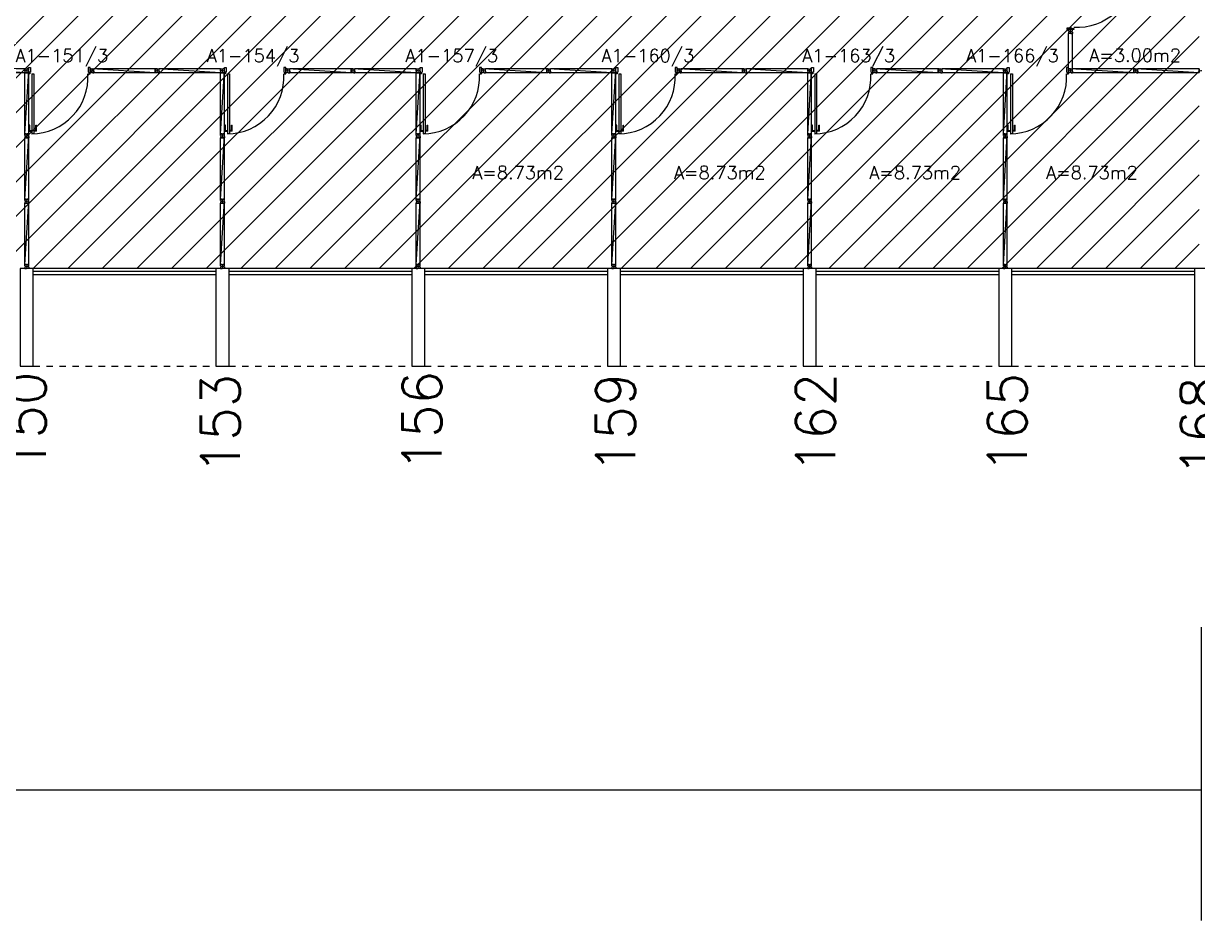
# Model space of a CAD drawing. Extents: x -31 to 207, y 425 to 518.
# Drawn here: x 132.24 to 150.24, y 427.33 to 441.08 of the extents above; entities that cross this region are included whole.
import ezdxf
from ezdxf.enums import TextEntityAlignment as Align

# ---------------------------------------------------------------- set-up
doc = ezdxf.new("R2010")
doc.units = 0
doc.header["$LTSCALE"] = 0.01
doc.header["$MEASUREMENT"] = 0
doc.header["$PDMODE"] = 34
doc.linetypes.add('HIDDEN2', pattern=[0.1875, 0.125, -0.0625])
doc.layers.get('0').update_dxf_attribs({"linetype": 'CONTINUOUS'})
doc.layers.get('DEFPOINTS').update_dxf_attribs({"linetype": 'CONTINUOUS'})
for name, color, linetype in [('AREA', 2, 'CONTINUOUS'), ('DIV', 2, 'CONTINUOUS'), ('ESQ', 1, 'CONTINUOUS'), ('ESTR', 3, 'CONTINUOUS'), ('HATCH VERMELHO', 10, 'CONTINUOUS'), ('NOPILAR1', 2, 'CONTINUOUS'), ('PROJ', 1, 'HIDDEN2'), ('TEXTO-ENDEREÇO', 2, 'CONTINUOUS'), ('TEXTOCENTROCUSTO', 2, 'CONTINUOUS')]:
    doc.layers.add(name, color=color, linetype=linetype)
doc.styles.add('1', font='romans.shx')
doc.styles.add('NOPILAR', font='simplex.shx', dxfattribs={"height": 0.6})
doc.styles.add('UNB-100', font='simplex.shx', dxfattribs={"height": 0.2})
doc.styles.add('UNB-100-1', font='simplex.shx', dxfattribs={"height": 0.2})
doc.dimstyles.new('1-600', dxfattribs={"dimtxt": 1.1, "dimasz": 2.5, "dimexe": 2, "dimexo": 4, "dimgap": 0.2, "dimtad": 1, "dimdec": 0, "dimzin": 4, "dimdsep": 46, "dimlunit": 6, "dimtxsty": '1', "dimblk1": 'NONE', "dimblk2": 'NONE', "dimsah": 1, "dimcen": 0, "dimclrd": 2, "dimclre": 2, "dimclrt": 2, "dimadec": 0, "dimazin": 0, "dimtfac": 1, "dimtdec": 0, "dimtmove": 2, "dimatfit": 3, "dimldrblk": 'NONE', "dimfxl": 0, "dimtolj": 1, "dimtzin": 0, "dimarcsym": 0})

# ---------------------------------------------------------------- blocks, each defined once
blk = doc.blocks.new('PILAR-SLS')
blk.add_lwpolyline([(0.003, -72.501), (0.003, -74.001), (0.203, -74.001), (0.203, -72.501)], close=True)
blk = doc.blocks.new('PDV2D-SLS')
at = {"layer": 'DIV'}
for p, q in [((0.03, 0.05), (0.06, 0.05)), ((0.03, 0.035), (0.03, 0.05)), ((0.03, -0.035), (0.03, 0.035)), ((0.06, 0.05), (0.06, -0.02)), ((0.941, 0.05), (0.941, -0.02)), ((0.971, 0.05), (0.941, 0.05)), ((0.971, 0.035), (0.971, 0.05)), ((0.971, -0.035), (0.971, 0.035)), ((0.03, -0.05), (0.03, -0.035)), ((0.05, -0.05), (0.03, -0.05)), ((0.05, -0.02), (0.06, -0.02)), ((0.05, -0.02), (0.05, -0.05)), ((0.079, -0.05), (0.109, -0.05)), ((0.079, -0.05), (0.079, -0.965)), ((0.109, -0.05), (0.109, -0.965)), ((0.951, -0.02), (0.941, -0.02)), ((0.951, -0.02), (0.951, -0.05)), ((0.951, -0.05), (0.971, -0.05)), ((0.971, -0.05), (0.971, -0.035)), ((0.036, -0.925), (0.036, -0.835)), ((0.046, -0.835), (0.036, -0.835)), ((0.046, -0.915), (0.046, -0.835)), ((0.141, -0.915), (0.141, -0.835)), ((0.141, -0.835), (0.151, -0.835)), ((0.151, -0.925), (0.151, -0.835)), ((0.036, -0.925), (0.076, -0.925)), ((0.046, -0.915), (0.076, -0.915)), ((0.109, -0.965), (0.079, -0.965)), ((0.141, -0.915), (0.111, -0.915)), ((0.151, -0.925), (0.111, -0.925))]:
    blk.add_line(p, q, dxfattribs=at)
blk.add_arc((0.076, -0.1), 0.865, 270, 3.3214, dxfattribs=at)
blk = doc.blocks.new('DIVMT-SLS')
for p, q in [((-0.03, 0.03), (-0.03, 0.006)), ((-0.008, 0.03), (-0.03, 0.03)), ((-0.0185, 0.006), (-0.03, 0.006)), ((-0.0185, -0.006), (-0.0185, 0.006)), ((-0.008, 0.03), (-0.008, 0.02)), ((-0.008, 0.02), (0.008, 0.02)), ((-0.0051, 0), (0.0051, 0)), ((0.0051, 0), (-0.0051, 0)), ((-0.0051, 0), (0.0051, 0)), ((0.97, -0.03), (0, 0.03)), ((0, -0.0051), (0, 0.0051)), ((0, 0.0051), (0, -0.0051)), ((0.008, 0.03), (0.008, 0.02)), ((0.008, 0.03), (0.03, 0.03)), ((0.0205, 0.006), (0.03, 0.006)), ((0.0205, -0.006), (0.0205, 0.006)), ((0.0205, 0.006), (0.0205, -0.006)), ((0.0205, 0.006), (0.03, 0.006)), ((0.97, 0.03), (0.03, 0.03)), ((0.03, 0.006), (0.03, 0.03)), ((0.03, -0.03), (0.03, 0.03)), ((0.03, -0.005), (0.03, 0.005)), ((0.97, 0.03), (0.97, 0.009)), ((0.97, 0.009), (0.97, 0.027)), ((0.9795, 0.006), (0.97, 0.006)), ((0.97, -0.005), (0.97, 0.005)), ((0.9795, 0.006), (0.9795, -0.006)), ((1.0051, 0), (0.9949, 0)), ((1, 0.0051), (1, -0.0051)), ((-0.0185, -0.006), (-0.03, -0.006)), ((-0.03, -0.03), (-0.03, -0.006)), ((-0.008, -0.03), (-0.03, -0.03)), ((-0.008, -0.03), (-0.008, -0.02)), ((-0.008, -0.02), (0.008, -0.02)), ((0.008, -0.03), (0.008, -0.02)), ((0.008, -0.03), (0.03, -0.03)), ((0.0205, -0.006), (0.03, -0.006)), ((0.0205, -0.006), (0.03, -0.006)), ((0.03, -0.006), (0.03, -0.03)), ((0.97, -0.03), (0.03, -0.03)), ((0.9795, -0.006), (0.97, -0.006)), ((0.97, -0.009), (0.97, -0.027))]:
    blk.add_line(p, q)
blk = doc.blocks.new('A$C40560D69')
at = {"layer": 'DIV'}
for p, q in [((0, 0.038), (0, 0.06)), ((0.024, 0.06), (0, 0.06)), ((0, 0.038), (0.01, 0.038)), ((0, 0.022), (0, 0)), ((0, 0.022), (0.01, 0.022)), ((0, 0), (0.024, 0)), ((0.01, 0.022), (0.01, 0.038)), ((0.024, 0.051), (0.024, 0.06)), ((0.024, 0.051), (0.024, 0.06)), ((0.024, 0.051), (0.036, 0.051)), ((0.036, 0.051), (0.024, 0.051)), ((0.036, 0.012), (0.024, 0.012)), ((0.024, 0.012), (0.024, 0)), ((0.025, 0.03), (0.035, 0.03)), ((0.035, 0.03), (0.025, 0.03)), ((0.03, 0.025), (0.03, 0.035)), ((0.03, 0.035), (0.03, 0.025)), ((0.03, 0.025), (0.03, 0.035)), ((0.036, 0.051), (0.036, 0.06)), ((0.036, 0.051), (0.036, 0.06)), ((0.036, 0.06), (0.06, 0.06)), ((0.036, 0.012), (0.036, 0)), ((0.06, 0), (0.036, 0)), ((0.05, 0.022), (0.05, 0.038)), ((0.06, 0.038), (0.05, 0.038)), ((0.06, 0.022), (0.05, 0.022)), ((0.06, 0.038), (0.06, 0.06)), ((0.06, 0.022), (0.06, 0))]:
    blk.add_line(p, q, dxfattribs=at)
blk = doc.blocks.new('*D42')
at = {"color": 2, "linetype": 'ByBlock'}
for p, q in [((60.19, 431.827), (60.19, 427.327)), ((150.29, 431.827), (150.29, 427.327)), ((150.29, 429.327), (60.19, 429.327))]:
    blk.add_line(p, q, dxfattribs=at)
at = {"layer": 'DEFPOINTS', "color": 0, "linetype": 'ByBlock'}
for p in [(60.19, 435.827), (150.29, 435.827), (60.19, 429.327)]:
    blk.add_point(p, dxfattribs=at)
at = {"color": 2, "linetype": 'ByBlock', "insert": (105.24, 430.26), "char_height": 1.1, "attachment_point": 5, "style": '1'}
blk.add_mtext('\\A1;Biologia', dxfattribs=at)
blk = doc.blocks.new('_NONE')
at = {"color": 0, "linetype": 'ByBlock'}
blk.add_circle((0, 0), 0.25, dxfattribs=at)

msp = doc.modelspace()

# ---------------------------------------------------------------- hatches: boundary and pattern name
at = {"layer": 'HATCH VERMELHO'}
h = msp.add_hatch(dxfattribs=at)
h.set_pattern_fill('ANSI31', color=256, scale=3, style=0)
h.paths.add_polyline_path([(114.324, 444.928), (117.32, 444.928), (117.322, 449.254), (120.322, 449.254), (120.319, 453.197), (141.259, 453.198), (141.259, 444.928), (150.26, 444.928), (150.26, 437.327), (117.32, 437.327), (117.32, 440.387), (114.32, 440.384)])

# ---------------------------------------------------------------- linework, layer by layer
at = {"layer": 'DIV'}
for p, q in [((148.259, 440.987), (148.283, 440.987)), ((148.259, 440.965), (148.259, 440.987)), ((148.259, 440.965), (148.269, 440.965)), ((148.259, 440.949), (148.269, 440.949)), ((148.259, 440.949), (148.259, 440.927)), ((148.259, 440.387), (148.259, 440.927)), ((148.283, 440.927), (148.259, 440.927)), ((148.319, 440.927), (148.259, 440.927)), ((148.269, 440.965), (148.269, 440.949)), ((148.283, 440.976), (148.283, 440.987)), ((148.295, 440.976), (148.283, 440.976)), ((148.283, 440.937), (148.283, 440.927)), ((148.295, 440.937), (148.283, 440.937)), ((148.283, 440.937), (148.295, 440.937)), ((148.283, 440.937), (148.283, 440.927)), ((148.294, 440.957), (148.284, 440.957)), ((148.284, 440.957), (148.294, 440.957)), ((148.294, 440.927), (148.284, 440.927)), ((148.289, 440.962), (148.289, 440.952)), ((148.289, 440.952), (148.289, 440.962)), ((148.289, 440.962), (148.289, 440.952)), ((148.295, 440.976), (148.295, 440.987)), ((148.319, 440.987), (148.295, 440.987)), ((148.295, 440.937), (148.295, 440.927)), ((148.295, 440.937), (148.295, 440.927)), ((148.295, 440.927), (148.319, 440.927)), ((148.319, 440.965), (148.309, 440.965)), ((148.309, 440.965), (148.309, 440.949)), ((148.319, 440.949), (148.309, 440.949)), ((148.319, 440.965), (148.319, 440.987)), ((148.319, 440.949), (148.319, 440.927)), ((148.319, 440.387), (148.319, 440.927))]:
    msp.add_line(p, q, dxfattribs=at)
at = {"layer": 'ESQ'}
for p, q in [((135.19, 437.327), (132.39, 437.327)), ((138.19, 437.327), (135.39, 437.327)), ((141.19, 437.327), (138.39, 437.327)), ((144.19, 437.327), (141.39, 437.327)), ((147.19, 437.327), (144.39, 437.327)), ((150.19, 437.327), (147.39, 437.327)), ((135.19, 437.277), (132.39, 437.277)), ((135.19, 437.227), (132.39, 437.227)), ((138.19, 437.277), (135.39, 437.277)), ((138.19, 437.227), (135.39, 437.227)), ((141.19, 437.277), (138.39, 437.277)), ((141.19, 437.227), (138.39, 437.227)), ((144.19, 437.277), (141.39, 437.277)), ((144.19, 437.227), (141.39, 437.227)), ((147.19, 437.277), (144.39, 437.277)), ((147.19, 437.227), (144.39, 437.227)), ((150.19, 437.277), (147.39, 437.277)), ((150.19, 437.227), (147.39, 437.227))]:
    msp.add_line(p, q, dxfattribs=at)
at = {"layer": 'PROJ'}
for p, q in [((132.39, 435.827), (135.19, 435.827)), ((135.39, 435.827), (138.19, 435.827)), ((138.39, 435.827), (141.19, 435.827)), ((141.39, 435.827), (144.19, 435.827)), ((144.39, 435.827), (147.19, 435.827)), ((147.39, 435.827), (150.19, 435.827))]:
    msp.add_line(p, q, dxfattribs=at)

# ---------------------------------------------------------------- block references
at = {"layer": 'DIV', "xscale": -1, "rotation": 90}
msp.add_blockref('PDV2D-SLS', (148.289, 441.958), dxfattribs=at)
at = {"layer": 'DIV'}
for name, p in [('DIVMT-SLS', (131.29, 440.357)), ('PDV2D-SLS', (132.288, 440.357)), ('DIVMT-SLS', (133.29, 440.357)), ('DIVMT-SLS', (134.29, 440.357)), ('PDV2D-SLS', (135.288, 440.357)), ('DIVMT-SLS', (136.29, 440.357)), ('DIVMT-SLS', (137.29, 440.357)), ('PDV2D-SLS', (138.288, 440.357)), ('DIVMT-SLS', (139.29, 440.357)), ('DIVMT-SLS', (140.29, 440.357)), ('PDV2D-SLS', (141.288, 440.357)), ('DIVMT-SLS', (142.29, 440.357)), ('DIVMT-SLS', (143.29, 440.357)), ('PDV2D-SLS', (144.288, 440.357)), ('DIVMT-SLS', (145.29, 440.357)), ('DIVMT-SLS', (146.29, 440.357)), ('PDV2D-SLS', (147.288, 440.357)), ('DIVMT-SLS', (148.29, 440.357)), ('DIVMT-SLS', (149.29, 440.357)), ('A$C40560D69', (132.26, 437.327)), ('A$C40560D69', (135.26, 437.327)), ('A$C40560D69', (138.26, 437.327)), ('A$C40560D69', (141.26, 437.327)), ('A$C40560D69', (144.26, 437.327)), ('A$C40560D69', (147.26, 437.327))]:
    msp.add_blockref(name, p, dxfattribs=at)
at = {"layer": 'DIV', "rotation": 270}
for p in [(132.29, 440.357), (135.29, 440.357), (138.29, 440.357), (141.29, 440.357), (144.29, 440.357), (147.29, 440.357), (132.29, 439.357), (135.29, 439.357), (138.29, 439.357), (141.29, 439.357), (144.29, 439.357), (147.29, 439.357), (132.29, 438.357), (135.29, 438.357), (138.29, 438.357), (141.29, 438.357), (144.29, 438.357), (147.29, 438.357)]:
    msp.add_blockref('DIVMT-SLS', p, dxfattribs=at)
at = {"layer": 'ESTR'}
for p in [(132.187, 509.828), (135.187, 509.828), (138.187, 509.828), (141.187, 509.828), (144.187, 509.828), (147.187, 509.828), (150.187, 509.828)]:
    msp.add_blockref('PILAR-SLS', p, dxfattribs=at)

# ---------------------------------------------------------------- texts
at = {"layer": 'AREA', "style": 'UNB-100'}
for s, p in [('A=3.00m2', (149.279, 440.495)), ('A=8.73m2', (139.821, 438.696)), ('A=8.73m2', (142.913, 438.696)), ('A=8.73m2', (145.907, 438.696)), ('A=8.73m2', (148.617, 438.696))]:
    msp.add_text(s, height=0.2, dxfattribs=at).set_placement(p, align=Align.CENTER)
at = {"layer": 'NOPILAR1', "style": 'NOPILAR'}
for s, p in [('150', (132.581, 434.202)), ('153', (135.558, 434.169)), ('156', (138.649, 434.211)), ('159', (141.615, 434.184)), ('162', (144.68, 434.184)), ('165', (147.619, 434.184)), ('168', (150.579, 434.132))]:
    msp.add_text(s, height=0.6, rotation=90, dxfattribs=at).set_placement(p)
at = {"layer": 'TEXTO-ENDEREÇO', "style": 'UNB-100-1'}
for s, p in [('A1-151/3', (132.116, 440.489)), ('A1-154/3', (135.048, 440.489)), ('A1-157/3', (138.093, 440.489)), ('A1-160/3', (141.099, 440.489)), ('A1-163/3', (144.176, 440.489)), ('A1-166/3', (146.687, 440.489))]:
    msp.add_text(s, height=0.2, dxfattribs=at).set_placement(p)

# ---------------------------------------------------------------- dimensions: what is measured, and where the dimension line sits
at = {"layer": 'TEXTOCENTROCUSTO'}
dim = msp.add_aligned_dim(p1=(150.29, 435.827), p2=(60.19, 435.827), distance=6.5, text='Biologia', dimstyle='1-600', dxfattribs=at)
dim.commit()
dim.dimension.update_dxf_attribs({"geometry": '*D42', "text_midpoint": (105.24, 430.26)})

doc.saveas('drawing.dxf')
